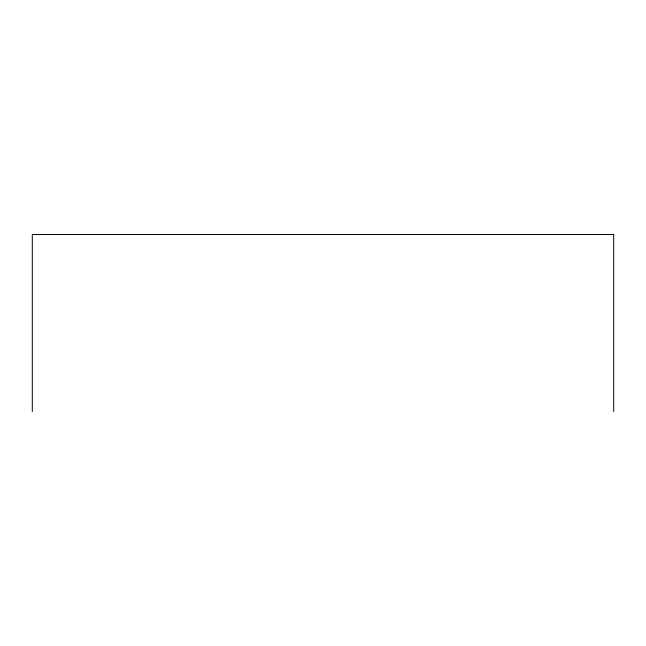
<?xml version="1.0" encoding="UTF-8"?>
<svg xmlns="http://www.w3.org/2000/svg" width="646" height="646" viewBox="0 0 646 646"><rect width="100%" height="100%" fill="white"/><g stroke="black" fill="none" stroke-linecap="round" stroke-linejoin="round"><path stroke-width="0.97" d="M613.7 411.486L613.7 234.514L32.3 234.514L32.3 411.486"/></g></svg>
